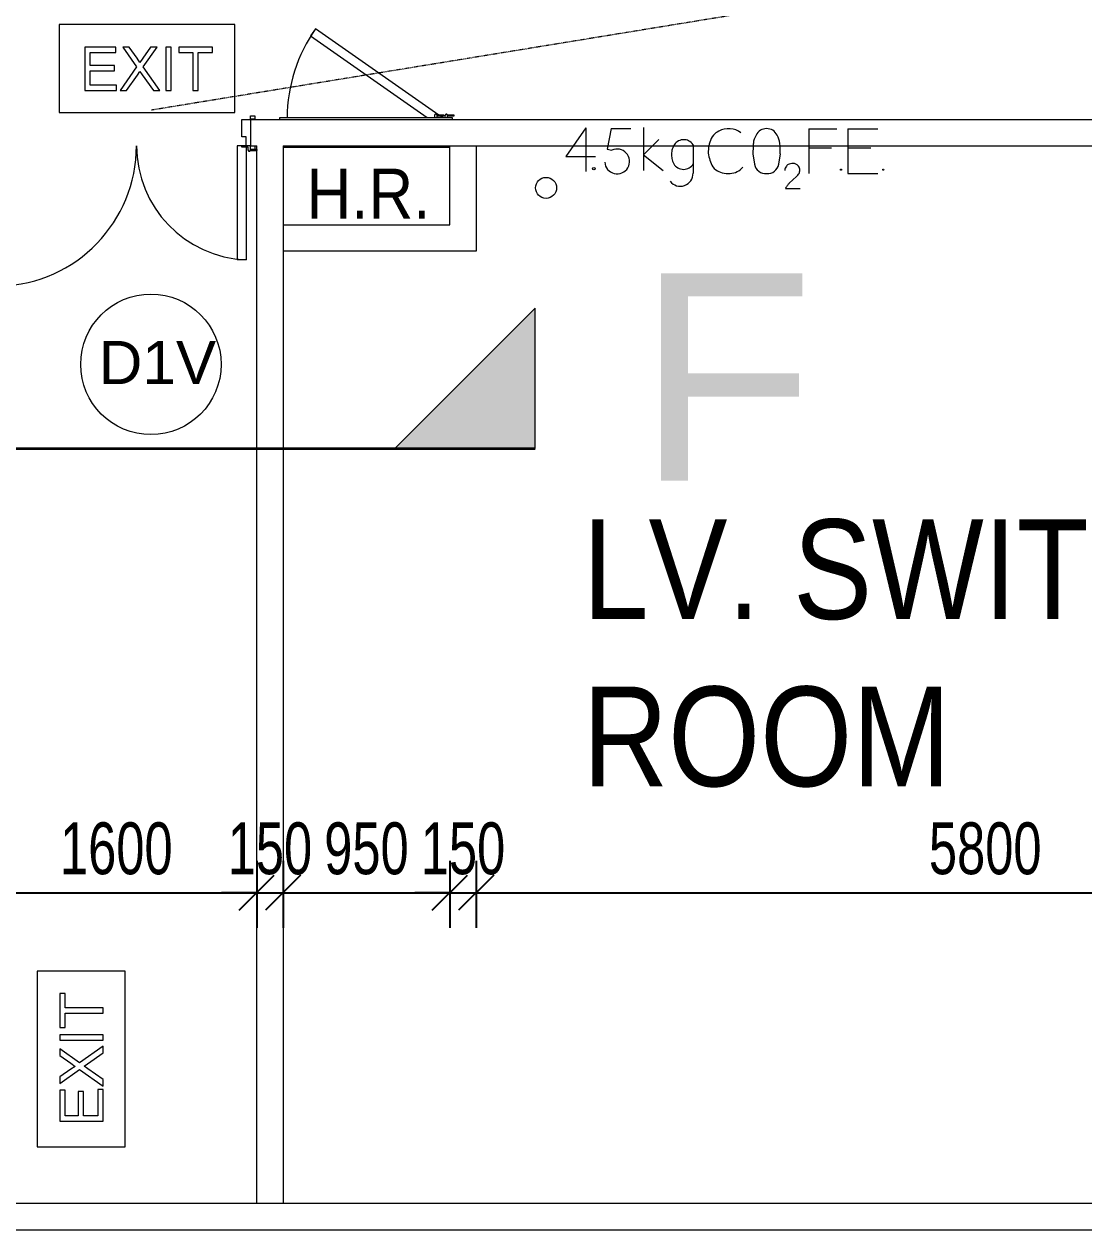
# Model space of a CAD drawing. Header units: millimetres. Extents: x 10569 to 232243, y -25347 to 80743.
# Drawn here: x 69114 to 75151, y -618 to 6250 of the extents above; entities that cross this region are included whole.
import ezdxf

# ---------------------------------------------------------------- set-up
doc = ezdxf.new("R2010")
doc.units = ezdxf.units.MM
doc.linetypes.add('Dash', pattern=[6, 3, -3])
doc.linetypes.add('Hidden', pattern=[7.14375, 4.7625, -2.38125])
for name, color, linetype, lineweight in [('A-ANNO-DIMS', 211, 'Continuous', 5), ('A-ANNO-NOTE', 131, 'Continuous', 25), ('A-DETL-GENF', 92, 'Continuous', 20), ('A-DETL-HDLN', 90, 'Hidden', 9), ('A-DETL-THIN', 151, 'Continuous', 9), ('A-DETL-WIDE', 214, 'Continuous', 35), ('A-DOOR', 31, 'Continuous', 20), ('A-DOOR-FRAM', 31, 'Continuous', 30), ('A-GENM', 13, 'Continuous', 20), ('A-WALL', 113, 'Continuous', 20), ('G-ANNO-TEXT', 231, 'Continuous', 5)]:
    doc.layers.add(name, color=color, linetype=linetype, lineweight=lineweight)
doc.styles.add('Arial_2', font='arial.ttf', dxfattribs={"width": 0.7, "height": 295.05988})
doc.styles.add('Arial_4', font='arial.ttf', dxfattribs={"height": 1180.239521})
doc.styles.add('Swis721 BT_4', font='swiss.ttf', dxfattribs={"height": 245.978428})
doc.styles.add('Swis721 BT_5', font='swiss.ttf', dxfattribs={"width": 0.85, "height": 567.642527})
doc.styles.add('Swis721 BT_6', font='swiss.ttf', dxfattribs={"width": 0.89, "height": 283.821263})
doc.dimstyles.new('Linear_-_1_5mm_Arial', dxfattribs={"dimscale": 304.8, "dimtxt": 300, "dimasz": 0.656168, "dimexe": 0.656168, "dimexo": 0.0625, "dimgap": 0.328084, "dimtad": 1, "dimdec": 0, "dimzin": 0, "dimdsep": 46, "dimtxsty": 'Arial_2', "dimblk1": 'OBLIQUE', "dimblk2": 'OBLIQUE', "dimsah": 1, "dimcen": 0.09, "dimadec": 0, "dimazin": 0, "dimtfac": 1, "dimtdec": 4, "dimtix": 1, "dimtmove": 0, "dimatfit": 3, "dimfxl": 0.656168, "dimfxlon": 1, "dimtvp": 1, "dimtolj": 1, "dimtzin": 0, "dimarcsym": 2})

# ---------------------------------------------------------------- blocks, each defined once
blk = doc.blocks.new('DLN-Access Panel__AP02_ - _AP02_ 900 x 1100 _WH_-14685773-TENDER DRAFT G_F')
at = {"layer": 'A-DOOR', "lineweight": 15}
for p, q in [((-477.5, 85), (472.5, 85)), ((-465, -95), (-502.5, -95)), ((-502.5, -95), (-502.5, -100)), ((-502.5, -100), (-464.6, -100)), ((-490, -85), (-490, -75)), ((490, -85), (-490, -85)), ((-465, -85), (-465, -97.5)), ((-450, -97.5), (-450, -85)), ((-405, -95), (-442.5, -95)), ((-442.5, -95), (-442.5, -100)), ((-442.5, -100), (-404.6, -100)), ((-435.7, -85), (-421.4, -95)), ((-414.3, -100), (287.2, -591.2)), ((-405, -85), (-405, -97.5)), ((-390, -97.5), (-390, -85)), ((315.9, -550.3), (-348.5, -85)), ((490, -75), (490, -85)), ((287.2, -591.2), (315.9, -550.3))]:
    blk.add_line(p, q, dxfattribs=at)
for centre, radius, start, end in [((-457.5, -97.5), 7.5, 180, 0), ((-457.5, -97.5), 7.5, 199.47122, 301.6259), ((-397.5, -97.5), 7.5, 180, 0), ((-397.5, -97.5), 7.5, 199.47122, 301.6259), ((-450, -75), 900, 325, 359.35956)]:
    blk.add_arc(centre, radius, start, end, dxfattribs=at)
blk = doc.blocks.new('DLN_EXIT Sign Board - DLN_EXIT Sign Board-5973881-TENDER DRAFT G_F')
at = {"layer": 'A-GENM'}
for p, q in [((500, 250), (-500, 250)), ((-500, 250), (-500, -250)), ((500, -250), (500, 250)), ((-176.9, 121.2), (-353.8, 121.2)), ((-353.8, 121.2), (-353.8, -125)), ((-323.1, 17.3), (-323.1, 90.4)), ((-323.1, 90.4), (-176.9, 90.4)), ((-176.9, 90.4), (-176.9, 121.2)), ((-101.6, 121.2), (-138.5, 121.2)), ((-138.5, 121.2), (-59, 9.1)), ((-56.8, 58.1), (-101.6, 121.2)), ((20.3, 121.2), (-24, 58.5)), ((-21.8, 8.8), (57.7, 121.2)), ((57.7, 121.2), (20.3, 121.2)), ((138.5, 121.2), (107.7, 121.2)), ((107.7, 121.2), (107.7, -125)), ((138.5, -125), (138.5, 121.2)), ((373.1, 121.2), (180.8, 121.2)), ((180.8, 121.2), (180.8, 90.4)), ((180.8, 90.4), (261.5, 90.4)), ((261.5, 90.4), (261.5, -125)), ((292.3, -125), (292.3, 90.4)), ((292.3, 90.4), (373.1, 90.4)), ((373.1, 90.4), (373.1, 121.2)), ((-184.6, 17.3), (-323.1, 17.3)), ((-184.6, -13.5), (-184.6, 17.3)), ((-59, 9.1), (-153.8, -125)), ((-41.7, 33.5), (-56.8, 58.1)), ((-24, 58.5), (-41.7, 33.5)), ((73.1, -125), (-21.8, 8.8)), ((-323.1, -94.2), (-323.1, -13.5)), ((-323.1, -13.5), (-184.6, -13.5)), ((-116.4, -125), (-54.7, -37.6)), ((-54.7, -37.6), (-40.2, -17.3)), ((-40.2, -17.3), (-27, -35.8)), ((-27, -35.8), (36.2, -125)), ((-353.8, -125), (-173.1, -125)), ((-173.1, -94.2), (-323.1, -94.2)), ((-173.1, -125), (-173.1, -94.2)), ((-153.8, -125), (-116.4, -125)), ((36.2, -125), (73.1, -125)), ((107.7, -125), (138.5, -125)), ((261.5, -125), (292.3, -125)), ((-500, -250), (500, -250))]:
    blk.add_line(p, q, dxfattribs=at)
blk = doc.blocks.new('M_Double-Uneven - 850 X 600 X 2150 _M53_-18821348-TENDER DRAFT G_F')
at = {"layer": 'A-DOOR', "lineweight": 15}
for p, q in [((-1348, 75), (-1298, 75)), ((-1298, 75), (-1298, -24)), ((52, 75), (102, 75)), ((52, -24), (52, 75)), ((-1323, -24), (-1323, -76.2)), ((-1298, -24), (-1323, -24)), ((77, -24), (52, -24)), ((77, -76.2), (77, -24)), ((-1348, -96.2), (-1385.5, -96.2)), ((-1385.5, -96.2), (-1385.5, -101.2)), ((-1385.5, -101.2), (-1347.6, -101.2)), ((-1295.5, -76.2), (-1348, -76.2)), ((-1348, -76.2), (-1348, -98.7)), ((-1333, -98.7), (-1333, -81.2)), ((-1333, -81.2), (-1295.5, -81.2)), ((-1323, -75), (-1323, -873.4)), ((-1323, -75), (-1272, -75)), ((-1295.5, -81.2), (-1295.5, -76.2)), ((-1272, -75), (-1272, -873.5)), ((26, -75), (26, -725)), ((77, -75), (26, -75)), ((102, -76.2), (49.5, -76.2)), ((49.5, -76.2), (49.5, -81.2)), ((49.5, -81.2), (87, -81.2)), ((77, -75), (77, -725)), ((87, -81.2), (87, -98.7)), ((101.6, -101.2), (139.5, -101.2)), ((102, -98.7), (102, -76.2)), ((139.5, -96.2), (102, -96.2)), ((139.5, -101.2), (139.5, -96.2)), ((77, -725), (26, -725)), ((-1323, -873.4), (-1297, -873.4))]:
    blk.add_line(p, q, dxfattribs=at)
for centre, radius, start, end in [((-1340.5, -98.7), 7.5, 180, 360), ((-1340.5, -98.7), 7.5, 199.47122, 301.6259), ((-1348, -75), 800, 271.79078, 0), ((102, -75), 650, 180, 267.79577), ((94.5, -98.7), 7.5, 180, 0), ((94.5, -98.7), 7.5, 238.3741, 340.52878)]:
    blk.add_arc(centre, radius, start, end, dxfattribs=at)
at = {"layer": 'A-DOOR-FRAM', "lineweight": 15}
for p, q in [((-1373, 96.2), (-1348, 96.2)), ((-1373, 76.2), (-1373, 96.2)), ((-1348, 76.2), (-1373, 76.2)), ((-1348, 96.2), (-1348, 76.2)), ((102, 76.2), (102, 96.2)), ((102, 96.2), (127, 96.2)), ((127, 76.2), (102, 76.2)), ((127, 96.2), (127, 76.2)), ((-1373, -76.2), (-1348, -76.2)), ((-1373, -96.2), (-1373, -76.2)), ((102, -76.2), (127, -76.2)), ((127, -76.2), (127, -96.2))]:
    blk.add_line(p, q, dxfattribs=at)
blk = doc.blocks.new('DLN_2D- CO2F_E - COFE-19082813-TENDER DRAFT G_F')
at = {"layer": 'A-DETL-GENF'}
for p, q in [((86.7, 335.3), (-27.7, 171.9)), ((86.7, 335.3), (86.7, 86)), ((231.7, 331.8), (208.6, 213)), ((231.7, 331.8), (343.3, 331.8)), ((414.6, 336.5), (414.6, 92.4)), ((1356.6, 330.4), (1516.6, 330.4)), ((1356.6, 330.4), (1356.6, 75.6)), ((1579.7, 330.4), (1749.7, 330.4)), ((1579.7, 330.4), (1579.7, 75.6)), ((208.6, 213), (234.7, 207.9)), ((414.6, 180.8), (502.8, 268.9)), ((698, 238.7), (698, 76.5)), ((1356.6, 221.3), (1486.6, 221.3)), ((1579.7, 221.3), (1709.7, 221.3)), ((-27.7, 171.9), (141, 171.9)), ((414.6, 180.8), (527.7, 92.4)), ((1038.2, 186.8), (1047.6, 127.5)), ((1194.4, 186.8), (1185, 127.5)), ((1579.7, 75.6), (1749.7, 75.6)), ((1245, 20), (1286.7, 57.1)), ((1224.3, -10.2), (1307.9, -10.2))]:
    blk.add_line(p, q, dxfattribs=at)
for centre, radius in [((131.8, 102.5), 7.48), ((1540.3, 96.7), 3), ((1780.6, 96.7), 3), ((-140, -6.8), 60)]:
    blk.add_circle(centre, radius, dxfattribs=at)
for centre, radius, start, end in [((889.7, 227), 100.5, 139.33925, 165.24102), ((889.7, 227), 100.5, 117.37935, 139.33925), ((903.2, 196.9), 133.5, 87.65446, 116.60469), ((904.7, 231.4), 98.9, 49.34871, 87.65446), ((1139.6, 238.4), 99.2, 146.40311, 175.59689), ((1114.2, 267.7), 62.8, 88.11543, 155.88457), ((1118.4, 267.7), 62.8, 24.11543, 91.88457), ((1093, 238.4), 99.2, 4.40311, 33.59689), ((264.8, 143.9), 70.7, 183.80464, 115.19545), ((654.8, 187.9), 80.3, 161.21904, 180.78096), ((689, 176.3), 116.4, 146.78096, 161.21904), ((643, 206.4), 61.4, 118.48629, 146.78096), ((643, 206.4), 61.4, 87.51371, 118.48629), ((642.5, 194.6), 73.2, 66.48629, 87.51371), ((648.8, 209.1), 57.4, 31.04971, 66.48629), ((895.4, 198.8), 111.7, 173.06555, 194.73669), ((1084.3, 174.2), 302.2, 164.9644, 172.75573), ((1870.4, 182.1), 832.2, 175.59689, 179.68031), ((362.2, 182.1), 832.2, 0.31969, 4.40311), ((757.1, 189.3), 182.6, 180.78096, 189.21904), ((661, 173.7), 85.2, 189.21904, 210.78096), ((1183.6, 277.9), 410.6, 195.18247, 200.77345), ((624.1, 76.5), 73.8, 218.39588, 0), ((643, 163), 64.4, 210.78096, 239.21904), ((643, 163), 64.4, 239.21904, 271.05494), ((643, 163), 64.4, 271.05494, 328.58528), ((871.4, 159.2), 76.5, 200.57876, 234.83568), ((895.1, 194.6), 119.2, 235.33778, 254.66222), ((900.4, 215.4), 140.6, 254.7908, 273.2092), ((903.3, 174.7), 99.8, 272.90792, 297.09208), ((903.3, 174.7), 99.8, 297.09208, 320.30909), ((1108.9, 137.2), 62.1, 189, 276.80189), ((1123.7, 137.2), 62.1, 263.19811, 351), ((1259.5, 92.2), 39.4, 141.01687, 178.98313), ((1259.5, 92.2), 39.4, 112.86606, 141.01687), ((1259.5, 92.2), 39.4, 90.38089, 112.86606), ((1265.6, 88.1), 44, 77.71764, 98.28236), ((1264.6, 83.8), 48.4, 58.28236, 77.71764), ((1227.8, 118.3), 84.9, 313.95514, 330.04486), ((1274.5, 99.8), 29.6, 35.71764, 58.28236), ((1263.6, 91.9), 43.1, 18.28236, 35.71764), ((1193.3, 120.1), 116.8, 337.7231, 342.2769), ((1277.9, 96.6), 28, 357.71764, 18.28236), ((1276.2, 93.6), 29.7, 342.2769, 3.7231), ((1350.6, -71.3), 140.4, 145.81368, 154.18632), ((1300.9, -37.6), 80.3, 134.18632, 145.81368)]:
    blk.add_arc(centre, radius, start, end, dxfattribs=at)
blk = doc.blocks.new('_Oblique')
at = {"color": 0, "linetype": 'ByBlock', "lineweight": -2}
blk.add_line((-0.5, -0.5), (0.5, 0.5), dxfattribs=at)
blk = doc.blocks.new('DIMBLOCK196-TENDER DRAFT G_F')
at = {"layer": 'A-ANNO-DIMS', "color": 0, "lineweight": -2, "transparency": 16777216}
for p, q in [((68839.3, 1484.1), (68839.3, 1103.1)), ((70439.3, 1484.1), (70439.3, 1103.1)), ((68839.3, 1303.1), (70439.3, 1303.1))]:
    blk.add_line(p, q, dxfattribs=at)
at = {"layer": 'Defpoints', "color": 0, "transparency": 16777216}
for p in [(68839.3, 1503.1), (70439.3, 1503.1), (70439.3, 1303.1)]:
    blk.add_point(p, dxfattribs=at)
at = {"layer": 'A-ANNO-DIMS', "color": 0, "lineweight": -2, "transparency": 16777216, "xscale": 200, "yscale": 200, "zscale": 200, "rotation": 180}
blk.add_blockref('_Oblique', (68839.3, 1303.1), dxfattribs=at)
at = {"layer": 'A-ANNO-DIMS', "color": 0, "lineweight": -2, "transparency": 16777216, "xscale": 200, "yscale": 200, "zscale": 200}
blk.add_blockref('_Oblique', (70439.3, 1303.1), dxfattribs=at)
at = {"layer": 'A-ANNO-DIMS', "color": 0, "transparency": 16777216, "insert": (69639.3, 1553.8), "char_height": 295.06, "width": 753.231, "attachment_point": 5, "style": 'Arial_2'}
blk.add_mtext('\\A1;1600', dxfattribs=at)
blk = doc.blocks.new('DIMBLOCK197-TENDER DRAFT G_F')
at = {"layer": 'A-ANNO-DIMS', "color": 0, "lineweight": -2, "transparency": 16777216}
for p, q in [((70439.3, 1484.1), (70439.3, 1103.1)), ((70589.3, 1484.1), (70589.3, 1103.1)), ((70439.3, 1303.1), (70239.3, 1303.1)), ((70439.3, 1303.1), (70589.3, 1303.1)), ((70589.3, 1303.1), (70789.3, 1303.1))]:
    blk.add_line(p, q, dxfattribs=at)
at = {"layer": 'Defpoints', "color": 0, "transparency": 16777216}
for p in [(70439.3, 1503.1), (70589.3, 1503.1), (70589.3, 1303.1)]:
    blk.add_point(p, dxfattribs=at)
at = {"layer": 'A-ANNO-DIMS', "color": 0, "lineweight": -2, "transparency": 16777216, "xscale": 200, "yscale": 200, "zscale": 200}
blk.add_blockref('_Oblique', (70439.3, 1303.1), dxfattribs=at)
at = {"layer": 'A-ANNO-DIMS', "color": 0, "lineweight": -2, "transparency": 16777216, "xscale": 200, "yscale": 200, "zscale": 200, "rotation": 180}
blk.add_blockref('_Oblique', (70589.3, 1303.1), dxfattribs=at)
at = {"layer": 'A-ANNO-DIMS', "color": 0, "transparency": 16777216, "insert": (70514.3, 1553.8), "char_height": 295.06, "width": 564.923, "attachment_point": 5, "style": 'Arial_2'}
blk.add_mtext('\\A1;150', dxfattribs=at)
blk = doc.blocks.new('DIMBLOCK198-TENDER DRAFT G_F')
at = {"layer": 'A-ANNO-DIMS', "color": 0, "lineweight": -2, "transparency": 16777216}
for p, q in [((70589.3, 1484.1), (70589.3, 1103.1)), ((71539.3, 1484.1), (71539.3, 1103.1)), ((70589.3, 1303.1), (71539.3, 1303.1))]:
    blk.add_line(p, q, dxfattribs=at)
at = {"layer": 'Defpoints', "color": 0, "transparency": 16777216}
for p in [(70589.3, 1503.1), (71539.3, 1503.1), (71539.3, 1303.1)]:
    blk.add_point(p, dxfattribs=at)
at = {"layer": 'A-ANNO-DIMS', "color": 0, "lineweight": -2, "transparency": 16777216, "xscale": 200, "yscale": 200, "zscale": 200, "rotation": 180}
blk.add_blockref('_Oblique', (70589.3, 1303.1), dxfattribs=at)
at = {"layer": 'A-ANNO-DIMS', "color": 0, "lineweight": -2, "transparency": 16777216, "xscale": 200, "yscale": 200, "zscale": 200}
blk.add_blockref('_Oblique', (71539.3, 1303.1), dxfattribs=at)
at = {"layer": 'A-ANNO-DIMS', "color": 0, "transparency": 16777216, "insert": (71064.3, 1553.8), "char_height": 295.06, "width": 564.923, "attachment_point": 5, "style": 'Arial_2'}
blk.add_mtext('\\A1;950', dxfattribs=at)
blk = doc.blocks.new('DIMBLOCK199-TENDER DRAFT G_F')
at = {"layer": 'A-ANNO-DIMS', "color": 0, "lineweight": -2, "transparency": 16777216}
for p, q in [((71539.3, 1484.1), (71539.3, 1103.1)), ((71689.3, 1484.1), (71689.3, 1103.1)), ((71539.3, 1303.1), (71339.3, 1303.1)), ((71539.3, 1303.1), (71689.3, 1303.1)), ((71689.3, 1303.1), (71889.3, 1303.1))]:
    blk.add_line(p, q, dxfattribs=at)
at = {"layer": 'Defpoints', "color": 0, "transparency": 16777216}
for p in [(71539.3, 1503.1), (71689.3, 1503.1), (71689.3, 1303.1)]:
    blk.add_point(p, dxfattribs=at)
at = {"layer": 'A-ANNO-DIMS', "color": 0, "lineweight": -2, "transparency": 16777216, "xscale": 200, "yscale": 200, "zscale": 200}
blk.add_blockref('_Oblique', (71539.3, 1303.1), dxfattribs=at)
at = {"layer": 'A-ANNO-DIMS', "color": 0, "lineweight": -2, "transparency": 16777216, "xscale": 200, "yscale": 200, "zscale": 200, "rotation": 180}
blk.add_blockref('_Oblique', (71689.3, 1303.1), dxfattribs=at)
at = {"layer": 'A-ANNO-DIMS', "color": 0, "transparency": 16777216, "insert": (71614.3, 1553.8), "char_height": 295.06, "width": 564.923, "attachment_point": 5, "style": 'Arial_2'}
blk.add_mtext('\\A1;150', dxfattribs=at)
blk = doc.blocks.new('DIMBLOCK200-TENDER DRAFT G_F')
at = {"layer": 'A-ANNO-DIMS', "color": 0, "lineweight": -2, "transparency": 16777216}
for p, q in [((71689.3, 1484.1), (71689.3, 1103.1)), ((77489.3, 1484.1), (77489.3, 1103.1)), ((71689.3, 1303.1), (77489.3, 1303.1))]:
    blk.add_line(p, q, dxfattribs=at)
at = {"layer": 'Defpoints', "color": 0, "transparency": 16777216}
for p in [(71689.3, 1503.1), (77489.3, 1503.1), (77489.3, 1303.1)]:
    blk.add_point(p, dxfattribs=at)
at = {"layer": 'A-ANNO-DIMS', "color": 0, "lineweight": -2, "transparency": 16777216, "xscale": 200, "yscale": 200, "zscale": 200, "rotation": 180}
blk.add_blockref('_Oblique', (71689.3, 1303.1), dxfattribs=at)
at = {"layer": 'A-ANNO-DIMS', "color": 0, "lineweight": -2, "transparency": 16777216, "xscale": 200, "yscale": 200, "zscale": 200}
blk.add_blockref('_Oblique', (77489.3, 1303.1), dxfattribs=at)
at = {"layer": 'A-ANNO-DIMS', "color": 0, "transparency": 16777216, "insert": (74589.3, 1553.8), "char_height": 295.06, "width": 753.231, "attachment_point": 5, "style": 'Arial_2'}
blk.add_mtext('\\A1;5800', dxfattribs=at)
blk = doc.blocks.new('GBP_Door Mark - 2 x 1_3_RT_ Border WHITE-4013245-TENDER DRAFT G_F')
at = {"layer": 'A-ANNO-NOTE', "lineweight": 5}
blk.add_circle((-31.356, 27.261), 2, dxfattribs=at)

msp = doc.modelspace()

# ---------------------------------------------------------------- hatches: boundary and pattern name
at = {"layer": 'A-DETL-GENF'}
h = msp.add_hatch(color=7, dxfattribs=at)
h.paths.add_polyline_path([(67334.84527, 3832.18585), (68134.84527, 3832.18585), (67334.84527, 4632.18585)], flags=0)
h.paths.add_polyline_path([(72025.73199, 3832.18585), (72025.73199, 4632.18585), (71225.73199, 3832.18585)], flags=0)

# ---------------------------------------------------------------- linework, layer by layer
at = {"layer": 'A-DETL-HDLN', "linetype": 'Dash'}
msp.add_line((77547.06913, 7018.70433), (69839.29296, 5760.25972), dxfattribs=at)
at = {"layer": 'A-DETL-THIN'}
for p, q in [((72025.73199, 4632.18585), (71225.73199, 3832.18585)), ((72025.73199, 3832.18585), (72025.73199, 4632.18585)), ((71225.73199, 3832.18585), (72025.73199, 3832.18585))]:
    msp.add_line(p, q, dxfattribs=at)
at = {"layer": 'A-DETL-WIDE'}
msp.add_line((67334.84527, 3832.18585), (72025.73199, 3832.18585), dxfattribs=at)
at = {"layer": 'A-WALL'}
for p, q in [((70404.29296, 5707.48546), (77734.29296, 5707.48546)), ((70404.29296, 5707.48546), (70404.29296, 5557.48546)), ((70404.29296, 5557.48546), (70439.29296, 5557.48546)), ((70439.29296, 5536.28546), (70439.29296, 5557.48546)), ((70439.29296, -467.51454), (70439.29296, 5531.61879)), ((70589.29296, 5557.48546), (77489.29296, 5557.48546)), ((70589.29296, 5557.48546), (70589.29296, -467.51454)), ((71539.29296, 5107.48546), (71539.29296, 5557.48546)), ((71689.29296, 5557.48546), (71689.29296, 4957.48546)), ((70589.29296, 5107.48546), (71539.29296, 5107.48546)), ((71689.29296, 4957.48546), (70589.29296, 4957.48546)), ((77734.29296, -467.51454), (68668.09296, -467.51454)), ((66976.79297, -617.51454), (77734.29296, -617.51454))]:
    msp.add_line(p, q, dxfattribs=at)

# ---------------------------------------------------------------- block references
at = {"layer": 'A-ANNO-NOTE', "xscale": 200, "yscale": 200, "zscale": 200}
msp.add_blockref('GBP_Door Mark - 2 x 1_3_RT_ Border WHITE-4013245-TENDER DRAFT G_F', (76107.52402, -1139.85394), dxfattribs=at)
at = {"layer": 'A-DETL-GENF'}
msp.add_blockref('DLN_2D- CO2F_E - COFE-19082813-TENDER DRAFT G_F', (72227.61069, 5324.3132), dxfattribs=at)
at = {"layer": 'A-DOOR', "lineweight": 15, "rotation": 180}
msp.add_blockref('DLN-Access Panel__AP02_ - _AP02_ 900 x 1100 _WH_-14685773-TENDER DRAFT G_F', (71061.79297, 5632.48546), dxfattribs=at)
at = {"layer": 'A-DOOR', "lineweight": 15}
msp.add_blockref('M_Double-Uneven - 850 X 600 X 2150 _M53_-18821348-TENDER DRAFT G_F', (70302.29296, 5632.48546), dxfattribs=at)
at = {"layer": 'A-GENM'}
msp.add_blockref('DLN_EXIT Sign Board - DLN_EXIT Sign Board-5973881-TENDER DRAFT G_F', (69814.29296, 5997.48546), dxfattribs=at)
at = {"layer": 'A-GENM', "rotation": 89.9999999999998}
msp.add_blockref('DLN_EXIT Sign Board - DLN_EXIT Sign Board-5973881-TENDER DRAFT G_F', (69438.9682, 355.23611), dxfattribs=at)

# ---------------------------------------------------------------- texts
at = {"layer": 'A-ANNO-NOTE', "lineweight": 5, "insert": (69873.84521, 4445.88232), "char_height": 245.978428, "width": 767.4923018, "attachment_point": 2, "line_spacing_factor": 1.00667, "style": 'Swis721 BT_4'}
msp.add_mtext('D1V', dxfattribs=at)
at = {"layer": 'G-ANNO-TEXT', "color": 7}
for s, insert, char_height, width, attachment_point, line_spacing_factor, style in [('H.R.', (71428.61494, 5426.84174), 283.821263, 810, 3, 1.00667, 'Swis721 BT_6'), ('\\fArial|b0|i0|c134|p34|;F', (72606.98051, 4830.00807), 1180.239521, 1195.2, 1, 0.938532, 'Arial_4'), ('LV. SWITCH\\PROOM', (72296.36163, 3429.53878), 567.642527, 4442.4, 1, 1.00667, 'Swis721 BT_5')]:
    msp.add_mtext(s, dxfattribs=dict(at, insert=insert, char_height=char_height, width=width, attachment_point=attachment_point, line_spacing_factor=line_spacing_factor, style=style))

# ---------------------------------------------------------------- dimensions: what is measured, and where the dimension line sits
at = {"layer": 'A-ANNO-DIMS'}
for base, p1, p2, override, picture, middle in [((70439.29296, 1303.141), (68839.29296, 1503.141), (70439.29296, 1503.141), {"dimpost": '<>', "dimfxl": 1600}, 'DIMBLOCK196-TENDER DRAFT G_F', (69639.29296, 1553.7906)), ((70589.29296, 1303.141), (70439.29296, 1503.141), (70589.29296, 1503.141), {"dimpost": '<>', "dimfxl": 150}, 'DIMBLOCK197-TENDER DRAFT G_F', (70514.29296, 1553.7906)), ((71689.29296, 1303.141), (71539.29296, 1503.141), (71689.29296, 1503.141), {"dimpost": '<>', "dimfxl": 150}, 'DIMBLOCK199-TENDER DRAFT G_F', (71614.29296, 1553.7906)), ((77489.29296, 1303.141), (71689.29296, 1503.141), (77489.29296, 1503.141), {"dimpost": '<>', "dimfxl": 5800}, 'DIMBLOCK200-TENDER DRAFT G_F', (74589.29296, 1553.7906))]:
    dim = msp.add_linear_dim(base=base, p1=p1, p2=p2, dimstyle='Linear_-_1_5mm_Arial', override=override, dxfattribs=at)
    dim.commit()
    dim.dimension.update_dxf_attribs({"geometry": picture, "text_midpoint": middle})
dim = msp.add_linear_dim(base=(71539.29296, 1303.141), p1=(70589.29296, 1503.141), p2=(71539.29296, 1503.141), angle=0, dimstyle='Linear_-_1_5mm_Arial', override={"dimpost": '<>', "dimfxl": 950}, dxfattribs=at)
dim.commit()
dim.dimension.update_dxf_attribs({"geometry": 'DIMBLOCK198-TENDER DRAFT G_F', "text_midpoint": (71064.29296, 1553.7906)})

doc.saveas('drawing.dxf')
